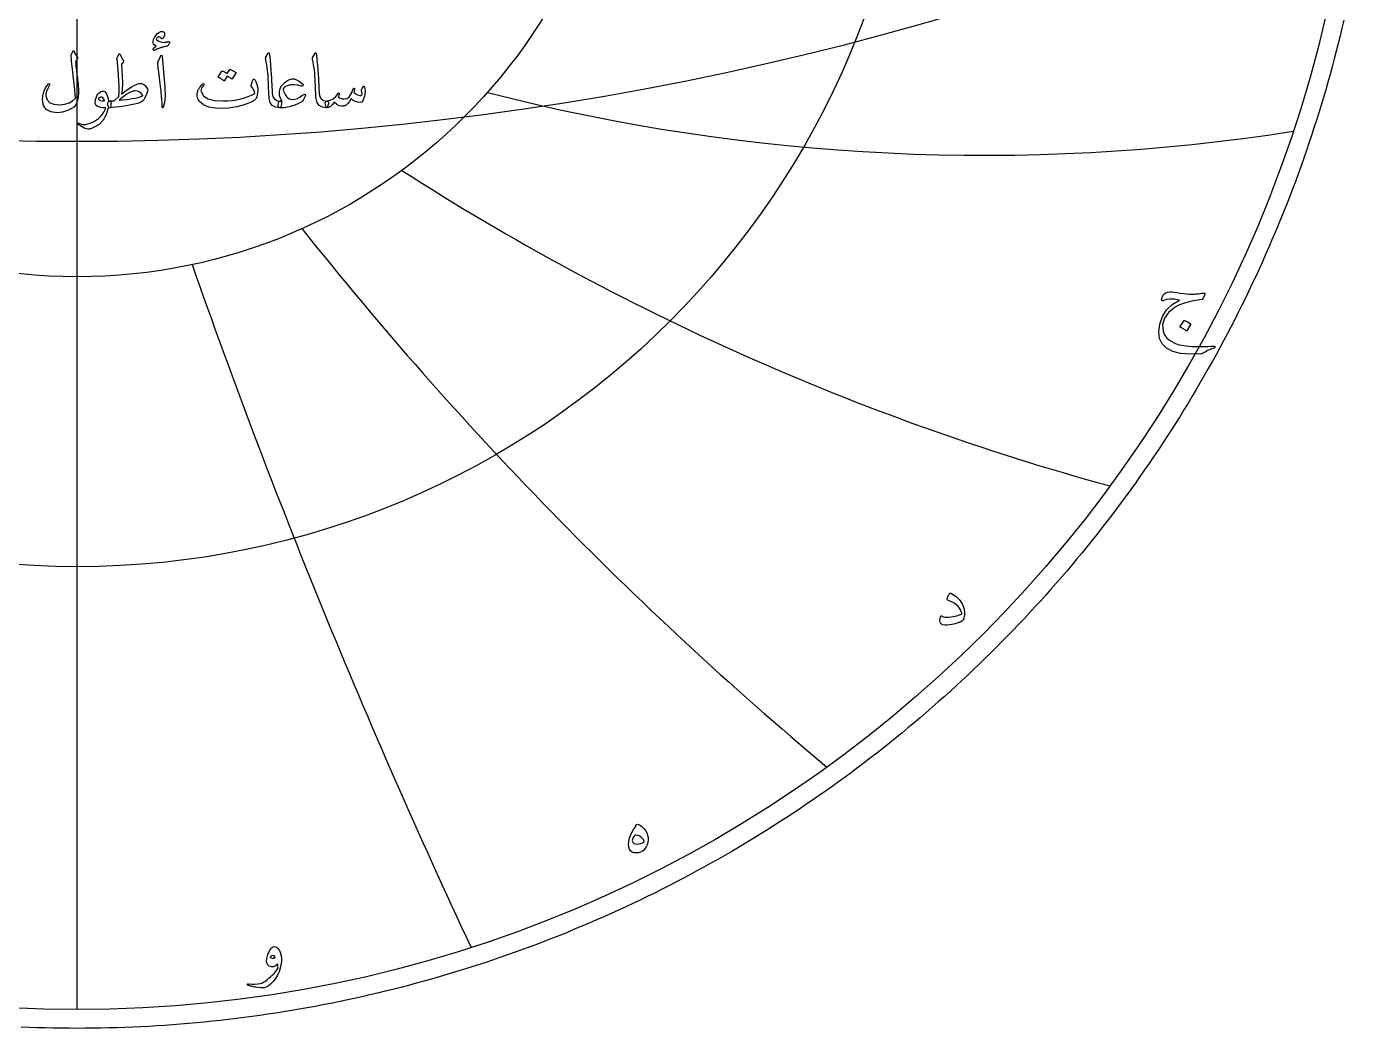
# Model space of a CAD drawing. Header units: millimetres. Extents: x -75 to 75, y -75 to 77.
# Drawn here: x -2.9 to 74.2, y -75.3 to -17.3 of the extents above; entities that cross this region are included whole.
import ezdxf

# ---------------------------------------------------------------- set-up
doc = ezdxf.new("R2010")
doc.units = ezdxf.units.MM
for name, color, linetype in [('CUT_OUTER', 1, 'Continuous'), ('ENGRAVE', 7, 'Continuous'), ('ENGRAVE_FINE', 8, 'Continuous'), ('TEXT', 5, 'Continuous')]:
    doc.layers.add(name, color=color, linetype=linetype)

msp = doc.modelspace()

# ---------------------------------------------------------------- linework, layer by layer
at = {"layer": 'CUT_OUTER'}
msp.add_lwpolyline([(73.4043, -16.9573), (73.2989, -17.4073), (73.1907, -17.8568), (73.0797, -18.3055), (72.966, -18.7536), (72.8496, -19.2009), (72.7304, -19.6476), (72.6085, -20.0935), (72.4838, -20.5386), (72.3564, -20.983), (72.2263, -21.4266), (72.0935, -21.8693), (71.9579, -22.3113), (71.8197, -22.7524), (71.6787, -23.1926), (71.5351, -23.632), (71.3887, -24.0705), (71.2397, -24.5081), (71.088, -24.9447), (70.9336, -25.3804), (70.7765, -25.8152), (70.6168, -26.249), (70.4544, -26.6818), (70.2893, -27.1136), (70.1217, -27.5444), (69.9513, -27.9741), (69.7784, -28.4028), (69.6028, -28.8304), (69.4246, -29.2569), (69.2437, -29.6824), (69.0603, -30.1067), (68.8743, -30.5299), (68.6857, -30.9519), (68.4944, -31.3728), (68.3007, -31.7924), (68.1043, -32.2109), (67.9054, -32.6282), (67.7039, -33.0443), (67.4999, -33.4591), (67.2933, -33.8726), (67.0842, -34.2849), (66.8725, -34.6958), (66.6584, -35.1055), (66.4417, -35.5139), (66.2226, -35.9209), (66.0009, -36.3265), (65.7768, -36.7308), (65.5502, -37.1337), (65.3211, -37.5352), (65.0896, -37.9353), (64.8556, -38.334), (64.6191, -38.7312), (64.3803, -39.127), (64.139, -39.5213), (63.8953, -39.9141), (63.6492, -40.3054), (63.4006, -40.6952), (63.1498, -41.0834), (62.8965, -41.4701), (62.6408, -41.8553), (62.3828, -42.2388), (62.1225, -42.6208), (61.8598, -43.0012), (61.5948, -43.3799), (61.3275, -43.7571), (61.0578, -44.1325), (60.7859, -44.5064), (60.5116, -44.8785), (60.2351, -45.2489), (59.9564, -45.6177), (59.6753, -45.9847), (59.392, -46.35), (59.1065, -46.7136), (58.8188, -47.0754), (58.5288, -47.4354), (58.2367, -47.7936), (57.9423, -48.15), (57.6458, -48.5047), (57.3471, -48.8575), (57.0462, -49.2084), (56.7432, -49.5575), (56.4381, -49.9047), (56.1308, -50.2501), (55.8214, -50.5936), (55.5099, -50.9351), (55.1963, -51.2748), (54.8807, -51.6125), (54.563, -51.9483), (54.2432, -52.2821), (53.9214, -52.6139), (53.5975, -52.9438), (53.2717, -53.2717), (52.9438, -53.5975), (52.6139, -53.9214), (52.2821, -54.2432), (51.9483, -54.563), (51.6125, -54.8807), (51.2748, -55.1963), (50.9351, -55.5099), (50.5936, -55.8214), (50.2501, -56.1308), (49.9047, -56.4381), (49.5575, -56.7432), (49.2084, -57.0462), (48.8575, -57.3471), (48.5047, -57.6458), (48.15, -57.9423), (47.7936, -58.2367), (47.4354, -58.5288), (47.0754, -58.8188), (46.7136, -59.1065), (46.35, -59.392), (45.9847, -59.6753), (45.6177, -59.9564), (45.2489, -60.2351), (44.8785, -60.5116), (44.5064, -60.7859), (44.1325, -61.0578), (43.7571, -61.3275), (43.3799, -61.5948), (43.0012, -61.8598), (42.6208, -62.1225), (42.2388, -62.3828), (41.8553, -62.6408), (41.4701, -62.8965), (41.0834, -63.1498), (40.6952, -63.4006), (40.3054, -63.6492), (39.9141, -63.8953), (39.5213, -64.139), (39.127, -64.3803), (38.7312, -64.6191), (38.334, -64.8556), (37.9353, -65.0896), (37.5352, -65.3211), (37.1337, -65.5502), (36.7308, -65.7768), (36.3265, -66.0009), (35.9209, -66.2226), (35.5139, -66.4417), (35.1055, -66.6584), (34.6958, -66.8725), (34.2849, -67.0842), (33.8726, -67.2933), (33.4591, -67.4999), (33.0443, -67.7039), (32.6282, -67.9054), (32.2109, -68.1043), (31.7924, -68.3007), (31.3728, -68.4944), (30.9519, -68.6857), (30.5299, -68.8743), (30.1067, -69.0603), (29.6824, -69.2437), (29.2569, -69.4246), (28.8304, -69.6028), (28.4028, -69.7784), (27.9741, -69.9513), (27.5444, -70.1217), (27.1136, -70.2893), (26.6818, -70.4544), (26.249, -70.6168), (25.8152, -70.7765), (25.3804, -70.9336), (24.9447, -71.088), (24.5081, -71.2397), (24.0705, -71.3887), (23.632, -71.5351), (23.1926, -71.6787), (22.7524, -71.8197), (22.3113, -71.9579), (21.8693, -72.0935), (21.4266, -72.2263), (20.983, -72.3564), (20.5386, -72.4838), (20.0935, -72.6085), (19.6476, -72.7304), (19.2009, -72.8496), (18.7536, -72.966), (18.3055, -73.0797), (17.8568, -73.1907), (17.4073, -73.2989), (16.9573, -73.4043), (16.5065, -73.507), (16.0552, -73.6069), (15.6033, -73.704), (15.1507, -73.7983), (14.6976, -73.8899), (14.244, -73.9787), (13.7898, -74.0647), (13.3351, -74.1479), (12.8798, -74.2284), (12.4241, -74.306), (11.968, -74.3808), (11.5114, -74.4529), (11.0543, -74.5221), (10.5968, -74.5885), (10.139, -74.6521), (9.6807, -74.7129), (9.2221, -74.7709), (8.7632, -74.8261), (8.3039, -74.8785), (7.8443, -74.928), (7.3844, -74.9747), (6.9242, -75.0186), (6.4638, -75.0597), (6.0031, -75.0979), (5.5422, -75.1334), (5.0811, -75.166), (4.6198, -75.1957), (4.1583, -75.2227), (3.6966, -75.2468), (3.2349, -75.268), (2.773, -75.2865), (2.311, -75.302), (1.8489, -75.3148), (1.3867, -75.3247), (0.9245, -75.3318), (0.4623, -75.3361), (0, -75.3375), (-0.4623, -75.3361), (-0.9245, -75.3318), (-1.3867, -75.3247), (-1.8489, -75.3148), (-2.311, -75.302), (-2.773, -75.2865), (-3.2349, -75.268)], dxfattribs=at)
at = {"layer": 'ENGRAVE'}
for points in [[(0, -74.25), (0, 74.25)], [(0, -74.25), (0, -31.8152)]]:
    msp.add_lwpolyline(points, dxfattribs=at)
for radius in [74.25, 48.6033, 31.8152]:
    msp.add_circle((0, 0), radius, dxfattribs=at)
for centre, radius, start, end in [((52.5825, 91.0756), 115.8532, 255.602932, 278.881948), ((98.852, 98.852), 148.0059, 237.267067, 254.726329), ((181.2125, 104.6231), 214.8167, 218.472836, 230.112344), ((403.7112, 108.1741), 420.7692, 199.330783, 205.150537)]:
    msp.add_arc(centre, radius, start, end, dxfattribs=at)
at = {"layer": 'ENGRAVE_FINE'}
msp.add_arc((0, 155.6212), 179.5897, 245.733951, 294.266049, dxfattribs=at)
at = {"layer": 'TEXT'}
for points in [[(5.2123, -18.465), (5.155, -18.4757), (5.1019, -18.4858), (5.053, -18.4954), (5.0081, -18.5045), (4.9676, -18.5133), (4.9318, -18.5221), (4.9006, -18.5309), (4.8742, -18.5396), (4.8473, -18.5497), (4.8149, -18.5621), (4.777, -18.5771), (4.7336, -18.5945), (4.6848, -18.6147), (4.6304, -18.6379), (4.5706, -18.6641), (4.5053, -18.6933), (4.4787, -18.7021), (4.4559, -18.7021), (4.437, -18.6933), (4.4219, -18.6758), (4.4128, -18.6327), (4.4383, -18.5824), (4.4984, -18.5251), (4.5931, -18.4606), (4.5207, -18.4194), (4.4658, -18.375), (4.4285, -18.3272), (4.4087, -18.2762), (4.4049, -18.1798), (4.4285, -18.0753), (4.4795, -17.9625), (4.558, -17.8414), (4.6516, -17.733), (4.7479, -17.6581), (4.847, -17.6167), (4.9488, -17.6087), (5.0056, -17.623), (5.0443, -17.6526), (5.0649, -17.6976), (5.0674, -17.758), (5.0575, -17.8233), (5.041, -17.8832), (5.018, -17.9375), (4.9883, -17.9864), (4.9587, -18.0207), (4.9312, -18.0358), (4.906, -18.0316), (4.8829, -18.0083), (4.8566, -17.9735), (4.8259, -17.9479), (4.7907, -17.9317), (4.7512, -17.9249), (4.7098, -17.9249), (4.6733, -17.9337), (4.6417, -17.9512), (4.6151, -17.9776), (4.5956, -18.0094), (4.5898, -18.039), (4.5978, -18.0665), (4.6195, -18.0917), (4.7007, -18.1518), (4.7995, -18.196), (4.9159, -18.2243), (5.0498, -18.2366), (5.0615, -18.2362), (5.0745, -18.235), (5.0889, -18.2329), (5.1047, -18.2301), (5.1218, -18.2266), (5.1404, -18.2229), (5.1603, -18.2189), (5.1815, -18.2147), (5.2046, -18.2104), (5.2254, -18.2065), (5.2441, -18.2028), (5.2606, -18.1993), (5.2751, -18.1964), (5.288, -18.1944), (5.2993, -18.1931), (5.3089, -18.1927), (5.327, -18.1947), (5.3418, -18.2004), (5.3533, -18.21), (5.3616, -18.2235), (5.3668, -18.2364), (5.3693, -18.2487), (5.369, -18.2605), (5.366, -18.2718), (5.3234, -18.3514), (5.2836, -18.4101), (5.2466, -18.448), (5.2123, -18.465)], [(-0.2503, -18.7636), (-0.2426, -18.7501), (-0.2327, -18.7405), (-0.2207, -18.7348), (-0.2064, -18.7328), (-0.1921, -18.7353), (-0.18, -18.7427), (-0.1702, -18.7551), (-0.1625, -18.7724), (-0.1216, -18.8731), (-0.0779, -18.9601), (-0.0316, -19.0334), (0.0176, -19.0929), (0.0321, -19.1143), (0.0362, -19.139), (0.0299, -19.167), (0.0132, -19.1983), (0.0025, -19.2134), (-0.0077, -19.2279), (-0.0173, -19.2419), (-0.0263, -19.2554), (-0.0349, -19.268), (-0.0428, -19.2795), (-0.0502, -19.29), (-0.0571, -19.2993), (-0.0686, -19.3163), (-0.0768, -19.3366), (-0.0818, -19.3602), (-0.0834, -19.3871), (-0.0782, -19.463), (-0.0714, -19.5458), (-0.0628, -19.6354), (-0.0527, -19.7318), (-0.0412, -19.8352), (-0.0285, -19.9453), (-0.0148, -20.0624), (0, -20.1863), (0.0166, -20.3099), (0.0313, -20.4262), (0.044, -20.535), (0.0549, -20.6364), (0.0641, -20.7307), (0.0719, -20.8181), (0.0784, -20.8986), (0.0834, -20.9723), (0.0892, -21.1905), (0.0714, -21.3972), (0.0299, -21.5923), (-0.0351, -21.7759), (-0.0985, -21.8838), (-0.1965, -21.9834), (-0.3291, -22.0748), (-0.4962, -22.1579), (-0.6773, -22.2268), (-0.8475, -22.2754), (-1.0067, -22.3037), (-1.1549, -22.3116), (-1.5259, -22.2606), (-1.7916, -22.1206), (-1.9519, -21.8917), (-2.0067, -21.5739), (-1.9875, -21.3371), (-1.9255, -21.1052), (-1.8207, -20.8782), (-1.673, -20.6562), (-1.6618, -20.6433), (-1.65, -20.6353), (-1.6376, -20.6323), (-1.6247, -20.6342), (-1.611, -20.6394), (-1.6006, -20.6463), (-1.5934, -20.6548), (-1.5896, -20.6649), (-1.5868, -20.68), (-1.5874, -20.6946), (-1.5912, -20.7086), (-1.5984, -20.722), (-1.6991, -20.9183), (-1.7685, -21.0854), (-1.8067, -21.2234), (-1.8135, -21.3324), (-1.7403, -21.567), (-1.5819, -21.7309), (-1.3385, -21.8239), (-1.01, -21.8462), (-0.7138, -21.814), (-0.4622, -21.7397), (-0.255, -21.623), (-0.0922, -21.4641), (-0.0956, -21.3874), (-0.1015, -21.2978), (-0.1099, -21.1953), (-0.1208, -21.0799), (-0.1343, -20.9513), (-0.1509, -20.8093), (-0.1706, -20.6538), (-0.1932, -20.4849), (-0.2146, -20.3106), (-0.2349, -20.1391), (-0.2541, -19.9703), (-0.2722, -19.8043), (-0.289, -19.641), (-0.3041, -19.4804), (-0.3175, -19.3226), (-0.3293, -19.1676), (-0.3469, -19.0183), (-0.3461, -19.0013), (-0.3436, -18.9853), (-0.3395, -18.9705), (-0.3337, -18.9568)], [(2.4283, -18.9217), (2.4387, -18.9104), (2.4481, -18.903), (2.4563, -18.8994), (2.4634, -18.8997), (2.4719, -18.9035), (2.4799, -18.9107), (2.4873, -18.9211), (2.4942, -18.9348), (2.522, -18.9941), (2.5485, -19.049), (2.5736, -19.0995), (2.5974, -19.1456), (2.62, -19.1868), (2.6418, -19.2225), (2.6628, -19.2526), (2.683, -19.2773), (2.6978, -19.2977), (2.7027, -19.3191), (2.6978, -19.3416), (2.683, -19.3652), (2.5952, -19.4749), (2.5839, -19.4939), (2.5765, -19.5156), (2.5729, -19.54), (2.5732, -19.5672), (2.5875, -19.7744), (2.5995, -19.9569), (2.6094, -20.1147), (2.6171, -20.2478), (2.6229, -20.3565), (2.627, -20.441), (2.6295, -20.5014), (2.6303, -20.5376), (2.6293, -20.6446), (2.6264, -20.7462), (2.6216, -20.8422), (2.6149, -20.9328), (2.6065, -21.0179), (2.5968, -21.0975), (2.5857, -21.1716), (2.5732, -21.2402), (2.8715, -21.0118), (3.1298, -20.8362), (3.348, -20.7132), (3.5261, -20.643), (3.6054, -20.6243), (3.6765, -20.6166), (3.7393, -20.6199), (3.7939, -20.6342), (3.8711, -20.6743), (3.9443, -20.7374), (4.0138, -20.8236), (4.0794, -20.9328), (4.0895, -20.9589), (4.0936, -20.9888), (4.0917, -21.0225), (4.0838, -21.0601), (4.0401, -21.1952), (3.9882, -21.3236), (3.9281, -21.4455), (3.8598, -21.5607), (3.7934, -21.6348), (3.6995, -21.6991), (3.5782, -21.7534), (3.4295, -21.7979), (3.2304, -21.8419), (3.0326, -21.8818), (2.8363, -21.9176), (2.6413, -21.9493), (2.4479, -21.9767), (2.2565, -21.9993), (2.067, -22.0173), (1.8794, -22.0306), (1.8583, -22.0245), (1.8388, -22.0064), (1.8209, -21.9762), (1.8048, -21.934), (1.7905, -21.8821), (1.7828, -21.8319), (1.7817, -21.7833), (1.7872, -21.7364), (1.7995, -21.6955), (1.819, -21.665), (1.8456, -21.645), (1.8794, -21.6354), (1.9243, -21.6329), (1.9667, -21.6299), (2.0066, -21.6263), (2.0441, -21.6222), (2.0791, -21.6181), (2.1116, -21.6145), (2.1416, -21.6115), (2.1692, -21.609), (2.4151, -21.3719), (2.4173, -21.3616), (2.4195, -21.3483), (2.4217, -21.332), (2.4239, -21.3126), (2.4261, -21.2903), (2.4283, -21.2649), (2.4305, -21.2365), (2.4327, -21.205), (2.4346, -21.1709), (2.436, -21.1342), (2.4368, -21.0951), (2.4371, -21.0536), (2.4371, -21.0098), (2.4371, -20.9641), (2.4371, -20.9165), (2.4371, -20.8669), (2.4365, -20.8109), (2.4349, -20.744), (2.4321, -20.666), (2.4283, -20.5771), (2.4234, -20.4778), (2.4173, -20.3685), (2.4102, -20.2494), (2.4019, -20.1204), (2.383, -19.8342), (2.3657, -19.6078), (2.3501, -19.4412), (2.3361, -19.3344), (2.3248, -19.2658), (2.3174, -19.2137), (2.3139, -19.178), (2.3141, -19.1588), (2.3274, -19.1226), (2.341, -19.0885), (2.3549, -19.0567), (2.369, -19.027), (2.3834, -18.9991), (2.3981, -18.9722), (2.4131, -18.9464), (2.4283, -18.9217)], [(4.8127, -19.0885), (4.8547, -19.0073), (4.8884, -18.9787), (4.9139, -19.0029), (4.9312, -19.0797), (5.0322, -20.1556), (5.0923, -20.8159), (5.1058, -21.3434), (5.0726, -21.738), (4.9927, -21.9998), (4.9782, -22.0213), (4.9653, -22.0328), (4.954, -22.0344), (4.9444, -22.0262), (4.9367, -22.0133), (4.9312, -21.9966), (4.9279, -21.976), (4.9268, -21.9515), (4.9268, -21.7614), (4.9181, -21.5596), (4.9005, -21.3464), (4.8742, -21.1216), (4.8684, -21.0629), (4.8511, -20.9043), (4.8223, -20.6457), (4.7819, -20.2873), (4.6853, -19.4925), (4.6831, -19.4502), (4.6853, -19.4113), (4.6919, -19.3756), (4.7029, -19.3432)], [(11.0832, -18.869), (11.0917, -18.8558), (11.0997, -18.847), (11.1071, -18.8426), (11.1139, -18.8426), (11.1244, -18.8484), (11.1337, -18.8657), (11.1419, -18.8945), (11.1491, -18.9348), (11.1853, -19.2628), (11.2149, -19.5661), (11.238, -19.8446), (11.2545, -20.0985), (11.265, -20.3156), (11.2748, -20.5102), (11.2837, -20.6822), (11.2918, -20.8318), (11.2988, -20.9589), (11.3044, -21.0634), (11.3087, -21.1455), (11.3115, -21.205), (11.3505, -21.3834), (11.4367, -21.5146), (11.5701, -21.5986), (11.7507, -21.6354), (11.8009, -21.6486), (11.833, -21.6793), (11.847, -21.7276), (11.8429, -21.7935), (11.8223, -21.8972), (11.8001, -21.9713), (11.7762, -22.0158), (11.7507, -22.0306), (11.4965, -21.9971), (11.3094, -21.8967), (11.1891, -21.7292), (11.1359, -21.4949), (11.1275, -21.3828), (11.12, -21.2704), (11.1133, -21.1577), (11.1074, -21.0448), (11.102, -20.9316), (11.0969, -20.8181), (11.0921, -20.7043), (11.0876, -20.5903), (11.0794, -20.3728), (11.0678, -20.177), (11.053, -20.0028), (11.0349, -19.8504), (11.0135, -19.704), (10.9888, -19.5479), (10.9608, -19.3823), (10.9295, -19.2071), (10.9254, -19.1755), (10.9262, -19.1467), (10.932, -19.1206), (10.9427, -19.0973)], [(13.8013, -18.869), (13.8098, -18.8558), (13.8178, -18.847), (13.8252, -18.8426), (13.8321, -18.8426), (13.8425, -18.8484), (13.8518, -18.8657), (13.86, -18.8945), (13.8672, -18.9348), (13.9034, -19.2628), (13.9331, -19.5661), (13.9561, -19.8446), (13.9726, -20.0985), (13.9831, -20.3156), (13.9929, -20.5102), (14.0018, -20.6822), (14.0099, -20.8318), (14.0169, -20.9589), (14.0225, -21.0634), (14.0268, -21.1455), (14.0297, -21.205), (14.0686, -21.3834), (14.1548, -21.5146), (14.2882, -21.5986), (14.4688, -21.6354), (14.519, -21.6486), (14.5511, -21.6793), (14.5651, -21.7276), (14.561, -21.7935), (14.5404, -21.8972), (14.5182, -21.9713), (14.4943, -22.0158), (14.4688, -22.0306), (14.2146, -21.9971), (14.0275, -21.8967), (13.9073, -21.7292), (13.854, -21.4949), (13.8456, -21.3828), (13.8381, -21.2704), (13.8314, -21.1577), (13.8255, -21.0448), (13.8201, -20.9316), (13.815, -20.8181), (13.8102, -20.7043), (13.8057, -20.5903), (13.7975, -20.3728), (13.7859, -20.177), (13.7711, -20.0028), (13.753, -19.8504), (13.7316, -19.704), (13.7069, -19.5479), (13.6789, -19.3823), (13.6476, -19.2071), (13.6435, -19.1755), (13.6443, -19.1467), (13.6501, -19.1206), (13.6608, -19.0973)], [(8.8525, -19.8131), (8.858, -19.8076), (8.8657, -19.8043), (8.8756, -19.8032), (8.8876, -19.8043), (8.9309, -19.8205), (8.9727, -19.8383), (9.0132, -19.8578), (9.0523, -19.8789), (9.0903, -19.902), (9.1275, -19.9272), (9.1639, -19.9547), (9.1994, -19.9843), (9.2063, -19.9934), (9.2093, -20.003), (9.2085, -20.0131), (9.2038, -20.0238), (8.993, -20.3576), (8.9873, -20.362), (8.9788, -20.362), (8.9675, -20.3576), (8.9535, -20.3488), (8.9439, -20.3407), (8.9283, -20.3296), (8.9066, -20.3154), (8.8789, -20.2983), (8.8448, -20.2778), (8.8042, -20.2538), (8.757, -20.2262), (8.7032, -20.1951), (8.5364, -20.4542), (8.5287, -20.4621), (8.5188, -20.464), (8.5067, -20.4599), (8.4924, -20.4498), (8.4801, -20.441), (8.4606, -20.4278), (8.434, -20.4103), (8.4002, -20.3883), (8.3588, -20.362), (8.3091, -20.3312), (8.2512, -20.2961), (8.1851, -20.2566), (8.1782, -20.25), (8.1752, -20.2434), (8.176, -20.2368), (8.1807, -20.2302), (8.3958, -19.9097), (8.4013, -19.9042), (8.409, -19.9009), (8.4189, -19.8998), (8.431, -19.9009), (8.4677, -19.9128), (8.5034, -19.9267), (8.538, -19.9425), (8.5715, -19.9602), (8.6039, -19.9795), (8.6352, -20.0002), (8.6653, -20.0223), (8.6944, -20.0458)], [(10.284, -20.3971), (10.3135, -20.4341), (10.3406, -20.475), (10.3651, -20.5198), (10.3872, -20.5683), (10.4068, -20.6205), (10.424, -20.6759), (10.4387, -20.7346), (10.4509, -20.7967), (10.4668, -20.9213), (10.4706, -21.0448), (10.4624, -21.1672), (10.4421, -21.2885), (10.4114, -21.3966), (10.3718, -21.4839), (10.3235, -21.5503), (10.2665, -21.5959), (10.0853, -21.6916), (9.8932, -21.777), (9.6901, -21.8519), (9.4761, -21.9164), (9.251, -21.9699), (9.015, -22.0119), (8.768, -22.0424), (8.51, -22.0613), (8.0264, -22.0564), (7.6296, -21.9889), (7.3195, -21.8588), (7.0961, -21.6661), (7.0044, -21.5154), (6.9621, -21.3533), (6.9693, -21.1795), (7.0258, -20.9943), (7.0449, -20.9543), (7.067, -20.9136), (7.0921, -20.872), (7.1202, -20.8296), (7.1514, -20.7864), (7.1855, -20.7423), (7.2227, -20.6975), (7.2629, -20.6518), (7.2764, -20.6389), (7.2904, -20.6309), (7.3049, -20.6279), (7.32, -20.6298), (7.3302, -20.6337), (7.3387, -20.6408), (7.3455, -20.6512), (7.3508, -20.6649), (7.3532, -20.6778), (7.3518, -20.6902), (7.3466, -20.702), (7.3376, -20.7132), (7.3, -20.758), (7.2662, -20.8044), (7.2363, -20.8524), (7.2102, -20.9021), (7.1924, -20.9495), (7.1828, -20.9954), (7.1814, -21.0396), (7.1883, -21.0821), (7.3255, -21.3305), (7.5835, -21.5047), (7.9622, -21.6049), (8.4617, -21.631), (8.7363, -21.6204), (8.998, -21.5975), (9.2468, -21.5622), (9.4826, -21.5146), (9.7059, -21.4547), (9.9168, -21.3823), (10.1154, -21.2977), (10.3016, -21.2007), (10.2835, -21.1101), (10.2423, -21.0096), (10.1781, -20.8993), (10.0908, -20.7791), (10.0881, -20.7676), (10.0886, -20.7462), (10.0925, -20.7149), (10.0996, -20.6737), (10.1015, -20.6696), (10.1029, -20.666), (10.1037, -20.663), (10.104, -20.6605), (10.1183, -20.6046), (10.1391, -20.542), (10.1666, -20.4728), (10.2006, -20.3971), (10.2157, -20.374), (10.2346, -20.3663), (10.2574, -20.374), (10.284, -20.3971)], [(13.2305, -21.3148), (13.1119, -21.5783), (13.0968, -21.6044), (13.0823, -21.6255), (13.0683, -21.6417), (13.0548, -21.6529), (12.9865, -21.6997), (12.9132, -21.7435), (12.835, -21.7843), (12.7518, -21.822), (12.664, -21.8573), (12.5718, -21.8906), (12.4752, -21.922), (12.3742, -21.9515), (12.1854, -21.9976), (12.0185, -22.0262), (11.8736, -22.0372), (11.7507, -22.0306), (11.7037, -22.0092), (11.6727, -21.9669), (11.6576, -21.9038), (11.6584, -21.8198), (11.6697, -21.7441), (11.6859, -21.6881), (11.707, -21.6518), (11.7331, -21.6354), (11.7375, -21.6354), (11.7419, -21.6354), (11.7463, -21.6354), (11.7507, -21.6354), (11.7833, -21.6387), (11.8154, -21.6398), (11.847, -21.6387), (11.878, -21.6354), (11.8248, -21.5566), (11.7836, -21.4696), (11.7545, -21.3744), (11.7375, -21.2709), (11.735, -21.0857), (11.7671, -20.9207), (11.8338, -20.7761), (11.9351, -20.6518), (12.0655, -20.5357), (12.1931, -20.4465), (12.3179, -20.3842), (12.4401, -20.3488), (12.5718, -20.3491), (12.7211, -20.3982), (12.888, -20.4962), (13.0724, -20.643), (13.0932, -20.6658), (13.1031, -20.6902), (13.102, -20.7163), (13.09, -20.744), (13.0727, -20.7654), (13.0515, -20.7769), (13.0266, -20.7786), (12.9977, -20.7703), (12.7911, -20.7105), (12.5839, -20.6891), (12.3761, -20.7061), (12.1678, -20.7615), (12.0852, -20.7964), (12.0218, -20.8351), (11.9776, -20.8776), (11.9527, -20.924), (11.9466, -20.9827), (11.9636, -21.0579), (12.0037, -21.1496), (12.0668, -21.2577), (12.1437, -21.367), (12.2161, -21.4488), (12.2842, -21.5031), (12.3479, -21.53), (12.4864, -21.5437), (12.6256, -21.5278), (12.7653, -21.4822), (12.9055, -21.407), (13.0329, -21.3192), (13.0987, -21.2775), (13.1514, -21.2534), (13.191, -21.2468), (13.2173, -21.2577), (13.228, -21.2712), (13.2338, -21.2852), (13.2346, -21.2997), (13.2305, -21.3148)], [(16.5985, -20.7791), (16.6081, -20.7725), (16.6193, -20.7747), (16.6322, -20.7857), (16.6468, -20.8055), (16.6624, -20.8389), (16.6742, -20.8867), (16.6822, -20.9487), (16.6863, -21.025), (16.6877, -21.1117), (16.683, -21.1963), (16.6723, -21.2786), (16.6556, -21.3587), (16.6067, -21.5146), (16.5524, -21.6266), (16.4925, -21.6947), (16.4272, -21.7188), (16.2727, -21.7098), (16.1297, -21.6694), (15.9983, -21.5978), (15.8783, -21.4949), (15.796, -21.6571), (15.6983, -21.7836), (15.5852, -21.8744), (15.4568, -21.9296), (15.322, -21.9417), (15.1856, -21.9076), (15.0476, -21.8275), (14.9079, -21.7012), (14.7948, -21.8453), (14.6839, -21.9482), (14.5753, -22.01), (14.4688, -22.0306), (14.4474, -22.0185), (14.4271, -21.9823), (14.4078, -21.9219), (14.3897, -21.8374), (14.3831, -21.7539), (14.3941, -21.6925), (14.4227, -21.6529), (14.4688, -21.6354), (14.6713, -21.5895), (14.8486, -21.5004), (15.0006, -21.3678), (15.1274, -21.1919), (15.1343, -21.1823), (15.1417, -21.1754), (15.1497, -21.1713), (15.1582, -21.1699), (15.1686, -21.171), (15.1779, -21.1743), (15.1862, -21.1798), (15.1933, -21.1875), (15.1974, -21.2111), (15.1878, -21.2512), (15.1645, -21.3077), (15.1274, -21.3807), (15.176, -21.437), (15.2515, -21.4784), (15.3539, -21.505), (15.4831, -21.5168), (15.6442, -21.4831), (15.785, -21.373), (15.9055, -21.1867), (16.0057, -20.924), (16.0106, -20.9106), (16.0166, -20.901), (16.0238, -20.8952), (16.032, -20.8933), (16.0444, -20.8944), (16.0551, -20.8977), (16.0641, -20.9032), (16.0715, -20.9108), (16.077, -20.9218), (16.0803, -20.9328), (16.0814, -20.9438), (16.0803, -20.9548), (16.0364, -21.1392), (16.0877, -21.1847), (16.1495, -21.2248), (16.2217, -21.2594), (16.3043, -21.2885), (16.3847, -21.3074), (16.4459, -21.3115), (16.4879, -21.3008), (16.5106, -21.2753), (16.5181, -21.2363), (16.5139, -21.1809), (16.4983, -21.109), (16.4711, -21.0206), (16.4758, -20.9956), (16.4986, -20.9471), (16.5395, -20.8749), (16.5985, -20.7791)], [(1.7916, -22.0789), (1.6887, -22.4403), (1.516, -22.743), (1.2737, -22.987), (0.9617, -23.1723), (0.918, -23.1911), (0.8749, -23.208), (0.8324, -23.2229), (0.7904, -23.2359), (0.7492, -23.2468), (0.7092, -23.2552), (0.6702, -23.2611), (0.6323, -23.2645), (0.5379, -23.251), (0.4128, -23.2019), (0.2569, -23.1171), (0.0703, -22.9966), (0.0502, -22.9793), (0.0384, -22.9626), (0.0349, -22.9464), (0.0395, -22.9308), (0.0499, -22.9187), (0.0637, -22.9132), (0.0807, -22.9143), (0.101, -22.922), (0.295, -22.9848), (0.5127, -22.9846), (0.7539, -22.9212), (1.0187, -22.7946), (1.235, -22.6478), (1.4139, -22.4752), (1.5556, -22.2768), (1.6598, -22.0525), (1.659, -22.0446), (1.6566, -22.0383), (1.6524, -22.0336), (1.6467, -22.0306), (1.4955, -22.0218), (1.3667, -22.0042), (1.2605, -21.9779), (1.1768, -21.9428), (1.1121, -21.8884), (1.0714, -21.8132), (1.055, -21.7172), (1.0627, -21.6003), (1.0651, -21.5847), (1.0681, -21.569), (1.0717, -21.5529), (1.0758, -21.5366), (1.0805, -21.5197), (1.0857, -21.502), (1.0915, -21.4835), (1.0978, -21.4641), (1.1494, -21.3387), (1.212, -21.2347), (1.2855, -21.1521), (1.37, -21.0909), (1.4565, -21.0574), (1.5358, -21.0579), (1.608, -21.0925), (1.673, -21.1611), (1.7298, -21.2566), (1.7729, -21.3675), (1.8023, -21.4938), (1.8179, -21.6354), (1.8266, -21.6352), (1.8349, -21.6348), (1.843, -21.6341), (1.8509, -21.6332), (1.8587, -21.6322), (1.8668, -21.6315), (1.8751, -21.6311), (1.8838, -21.631), (1.9134, -21.6373), (1.9365, -21.6562), (1.953, -21.6878), (1.9628, -21.732), (1.967, -21.7806), (1.9661, -21.8297), (1.9604, -21.8794), (1.9497, -21.9296), (1.9357, -21.9738), (1.92, -22.0053), (1.9027, -22.0243), (1.8838, -22.0306), (1.8004, -22.0306), (1.7998, -22.0385), (1.7982, -22.0492), (1.7954, -22.0627), (1.7916, -22.0789)], [(1.5808, -21.5871), (1.5347, -21.5067), (1.4842, -21.4499), (1.4293, -21.4166), (1.37, -21.407), (1.3346, -21.4164), (1.3031, -21.4312), (1.2753, -21.4515), (1.2515, -21.4773), (1.2438, -21.491), (1.2427, -21.5058), (1.2482, -21.5218), (1.2603, -21.5388), (1.3055, -21.5786), (1.3711, -21.6057), (1.457, -21.6203), (1.5632, -21.6222), (1.5742, -21.62), (1.5808, -21.6134), (1.583, -21.6024), (1.5808, -21.5871)], [(3.3724, -21.0382), (3.3502, -21.039), (3.3274, -21.0415), (3.3041, -21.0456), (3.2802, -21.0514), (3.0645, -21.1362), (2.852, -21.2544), (2.6429, -21.4062), (2.4371, -21.5915), (2.6426, -21.5723), (2.8378, -21.5498), (3.0225, -21.524), (3.1967, -21.4949), (3.3606, -21.4622), (3.514, -21.4257), (3.657, -21.3854), (3.7895, -21.3412), (3.8019, -21.336), (3.8082, -21.3291), (3.8085, -21.3206), (3.8027, -21.3104), (3.7083, -21.1946), (3.6051, -21.1106), (3.4931, -21.0585), (3.3724, -21.0382)], [(65.3581, -32.837), (65.2456, -33.0899), (65.2354, -33.1066), (65.2234, -33.1192), (65.2096, -33.1277), (65.1941, -33.132), (64.6745, -33.214), (64.2398, -33.3147), (63.8899, -33.4342), (63.625, -33.5723), (63.2535, -33.8753), (63.0149, -34.2082), (62.9093, -34.5709), (62.9365, -34.9634), (63.019, -35.176), (63.159, -35.3639), (63.3563, -35.5273), (63.611, -35.666), (63.7898, -35.7281), (64.0126, -35.7784), (64.2793, -35.8171), (64.5899, -35.844), (64.755, -35.8519), (64.9178, -35.8569), (65.0782, -35.8589), (65.2363, -35.8581), (65.3914, -35.8545), (65.5431, -35.8487), (65.6912, -35.8405), (65.8358, -35.83), (65.8698, -35.8276), (65.8967, -35.83), (65.9166, -35.837), (65.9295, -35.8487), (65.9365, -35.863), (65.9389, -35.878), (65.9365, -35.8935), (65.9295, -35.9096), (65.9244, -35.9182), (65.9184, -35.9254), (65.9115, -35.9311), (65.9037, -35.9353), (65.8954, -35.939), (65.8867, -35.943), (65.8778, -35.9472), (65.8686, -35.9517), (65.7336, -35.9948), (65.6145, -36.0396), (65.5112, -36.0861), (65.4236, -36.1344), (65.3676, -36.1692), (65.3165, -36.1988), (65.2704, -36.2231), (65.2292, -36.2421), (65.1937, -36.2568), (65.1643, -36.2679), (65.141, -36.2755), (65.1239, -36.2796), (64.4833, -36.3033), (63.9388, -36.2574), (63.4904, -36.1417), (63.1379, -35.9564), (62.8832, -35.7023), (62.7327, -35.385), (62.6865, -35.0044), (62.7445, -34.5606), (62.8978, -34.1136), (63.1379, -33.7328), (63.4646, -33.4181), (63.8779, -33.1695), (63.5852, -33.1136), (63.3299, -33.1004), (63.1121, -33.13), (62.9318, -33.2023), (62.916, -33.2082), (62.9014, -33.2117), (62.8879, -33.2128), (62.8756, -33.2117), (62.8654, -33.2079), (62.858, -33.2011), (62.8536, -33.1915), (62.8522, -33.1789), (62.8586, -33.1206), (62.8686, -33.063), (62.882, -33.0059), (62.899, -32.9494), (62.9587, -32.8396), (63.0536, -32.7585), (63.1836, -32.7061), (63.3487, -32.6824), (63.4532, -32.6833), (63.584, -32.6953), (63.7412, -32.7184), (63.9248, -32.7527), (64.1142, -32.7869), (64.289, -32.81), (64.4491, -32.822), (64.5946, -32.8229), (64.6645, -32.8198), (64.7386, -32.8153), (64.8168, -32.8093), (64.899, -32.8018), (64.9854, -32.7926), (65.0758, -32.7813), (65.1704, -32.768), (65.2691, -32.7527), (65.3256, -32.7509), (65.3592, -32.7644), (65.3701, -32.793), (65.3581, -32.837)], [(64.1496, -34.3545), (64.1555, -34.3487), (64.1637, -34.3452), (64.1742, -34.344), (64.1871, -34.3452), (64.2781, -34.3821), (64.3639, -34.4271), (64.4444, -34.4804), (64.5196, -34.5419), (64.527, -34.5513), (64.5302, -34.5606), (64.5293, -34.57), (64.5243, -34.5794), (64.3042, -34.9353), (64.296, -34.9438), (64.2854, -34.9459), (64.2726, -34.9415), (64.2573, -34.9307), (64.2442, -34.9213), (64.2234, -34.9072), (64.195, -34.8885), (64.159, -34.8651), (64.1148, -34.837), (64.0618, -34.8042), (64, -34.7667), (63.9295, -34.7246), (63.9201, -34.7175), (63.9154, -34.7105), (63.9154, -34.7035), (63.9201, -34.6965)], [(50.4294, -50.4502), (50.448, -50.3945), (50.4663, -50.3443), (50.4843, -50.2996), (50.502, -50.2605), (50.5191, -50.2267), (50.5354, -50.1979), (50.5507, -50.174), (50.5652, -50.1551), (50.5878, -50.137), (50.6133, -50.1294), (50.6416, -50.1323), (50.673, -50.1458), (50.9502, -50.3317), (51.1636, -50.5474), (51.3132, -50.793), (51.399, -51.0685), (51.411, -51.1472), (51.4189, -51.2242), (51.4227, -51.2995), (51.4224, -51.373), (51.4177, -51.4441), (51.4083, -51.5123), (51.3943, -51.5776), (51.3756, -51.6399), (51.3589, -51.6733), (51.3369, -51.7032), (51.3097, -51.7295), (51.2772, -51.7523), (51.1654, -51.8071), (51.05, -51.8542), (50.9312, -51.8937), (50.8088, -51.9256), (50.6835, -51.9505), (50.5559, -51.969), (50.4259, -51.981), (50.2936, -51.9865), (50.1367, -51.9602), (50.0406, -51.8718), (50.0055, -51.7213), (50.0313, -51.5088), (50.0401, -51.4857), (50.0524, -51.4678), (50.0682, -51.4552), (50.0875, -51.4479), (50.1042, -51.4499), (50.1214, -51.4561), (50.1393, -51.4663), (50.1577, -51.4807), (50.2148, -51.5114), (50.2924, -51.5287), (50.3905, -51.5325), (50.509, -51.5228), (50.7664, -51.4854), (50.9763, -51.4432), (51.1387, -51.3964), (51.2538, -51.3448), (51.2596, -51.3378), (51.2631, -51.3261), (51.2643, -51.3097), (51.2631, -51.2886), (51.1838, -51.0673), (51.0301, -50.8718), (50.8021, -50.702), (50.4997, -50.558), (50.4601, -50.5372), (50.4353, -50.5123), (50.425, -50.4833), (50.4294, -50.4502)], [(32.3963, -63.5432), (32.4364, -63.5247), (32.4818, -63.5209), (32.5324, -63.5318), (32.5883, -63.5572), (32.7274, -63.6503), (32.8448, -63.7563), (32.9405, -63.8752), (33.0146, -64.0069), (33.0658, -64.1442), (33.093, -64.2844), (33.0962, -64.4276), (33.0755, -64.5736), (33.0377, -64.7068), (32.9853, -64.8254), (32.9183, -64.9293), (32.8366, -65.0186), (32.7444, -65.0903), (32.6457, -65.1416), (32.5406, -65.1723), (32.4291, -65.1825), (32.2833, -65.172), (32.1644, -65.131), (32.0725, -65.0596), (32.0075, -64.9577), (31.9686, -64.8339), (31.9548, -64.6919), (31.9663, -64.5318), (32.0029, -64.3535), (32.0623, -64.1685), (32.1422, -63.9928), (32.2426, -63.8266), (32.3635, -63.6696), (32.3676, -63.6623), (32.3705, -63.6497), (32.3723, -63.6319), (32.3729, -63.6088), (32.3743, -63.5836), (32.3787, -63.5643), (32.3861, -63.5508), (32.3963, -63.5432)], [(32.8413, -64.5502), (32.8609, -64.5256), (32.8635, -64.494), (32.8492, -64.4554), (32.8178, -64.4097), (32.7092, -64.2914), (32.6036, -64.2083), (32.5008, -64.1603), (32.401, -64.1474), (32.3536, -64.1559), (32.3096, -64.1814), (32.2692, -64.2238), (32.2324, -64.2832), (32.2028, -64.3473), (32.1844, -64.4038), (32.177, -64.4527), (32.1808, -64.494), (32.2136, -64.5698), (32.2698, -64.624), (32.3495, -64.6565), (32.4525, -64.6673), (32.5664, -64.66), (32.6691, -64.638), (32.7608, -64.6014), (32.8413, -64.5502)], [(11.0568, -71.0512), (11.1423, -70.8527), (11.2348, -70.7116), (11.3343, -70.6279), (11.4409, -70.6015), (11.5077, -70.6132), (11.5721, -70.6484), (11.6341, -70.7069), (11.6938, -70.7889), (11.7225, -70.8363), (11.7477, -70.8849), (11.7694, -70.9347), (11.7875, -70.9856), (11.803, -71.038), (11.8168, -71.0922), (11.8288, -71.1481), (11.839, -71.2057), (11.8487, -71.3342), (11.8402, -71.4856), (11.8136, -71.6598), (11.7688, -71.8568), (11.7026, -72.0608), (11.6119, -72.2561), (11.4965, -72.4426), (11.3566, -72.6203), (11.2099, -72.7751), (11.0791, -72.8884), (10.964, -72.9601), (10.8648, -72.9903), (10.7635, -72.9956), (10.647, -72.9926), (10.5153, -72.9815), (10.3683, -72.9622), (10.2938, -72.95), (10.2249, -72.937), (10.1615, -72.9231), (10.1037, -72.9083), (10.0511, -72.8932), (10.0035, -72.8785), (9.961, -72.864), (9.9233, -72.8498), (9.9011, -72.8375), (9.8859, -72.824), (9.8777, -72.8094), (9.8765, -72.7936), (9.8838, -72.7778), (9.8964, -72.7678), (9.9143, -72.7637), (9.9374, -72.7655), (10.118, -72.783), (10.2945, -72.7842), (10.467, -72.769), (10.6353, -72.7374), (10.6872, -72.7213), (10.7448, -72.6964), (10.8079, -72.6627), (10.8765, -72.6203), (10.9507, -72.569), (11.0305, -72.509), (11.1158, -72.4402), (11.2067, -72.3627), (11.2957, -72.2824), (11.3753, -72.2057), (11.4456, -72.1326), (11.5065, -72.0629), (11.5577, -71.9964), (11.599, -71.9329), (11.6303, -71.8723), (11.6517, -71.8146), (11.6394, -71.7274), (11.6259, -71.6624), (11.6113, -71.6197), (11.5955, -71.5992), (11.5003, -71.7113), (11.3929, -71.7713), (11.2732, -71.7792), (11.1411, -71.735), (11.0322, -71.6396), (10.9819, -71.4938), (10.9901, -71.2977), (11.0568, -71.0512)], [(11.4831, -71.2245), (11.414, -71.1407), (11.3425, -71.1097), (11.2688, -71.1314), (11.1927, -71.2057), (11.2547, -71.2561), (11.3238, -71.276), (11.3999, -71.2655), (11.4831, -71.2245)]]:
    msp.add_lwpolyline(points, close=True, dxfattribs=at)

doc.saveas('drawing.dxf')
